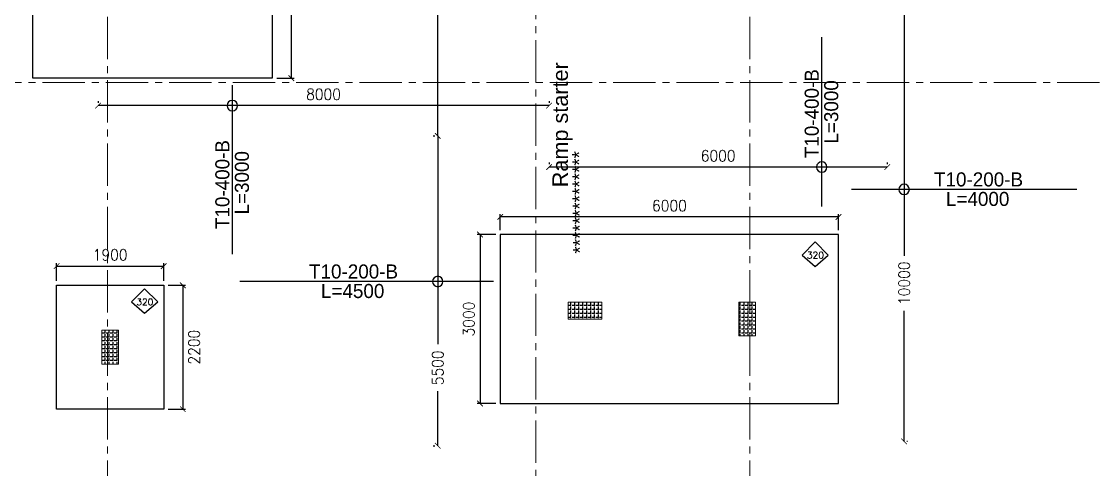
# Model space of a CAD drawing. Header units: millimetres. Extents: x -967280 to 3852, y 2833 to 1955156.
# Drawn here: x -633752 to -614681, y 480367 to 488318 of the extents above; entities that cross this region are included whole.
import ezdxf
from ezdxf.enums import TextEntityAlignment as Align

# ---------------------------------------------------------------- set-up
doc = ezdxf.new("R2010")
doc.units = ezdxf.units.MM
doc.header["$LTSCALE"] = 1000
doc.header["$PDMODE"] = 35
doc.header["$PDSIZE"] = 25
doc.linetypes.add('$0$DASHED2', pattern=[0.375, 0.25, -0.125])
doc.linetypes.add('Columns_Structural070816$0$CENTER2', pattern=[1.125, 0.75, -0.125, 0.125, -0.125])
for name, color, linetype in [('_N-DIM 3', 7, 'Continuous'), ('B05-FIRST FLOOR PLAN$0$STR_ROOF RFT$0$S-SYMB', 30, 'Continuous'), ('S - col hach', 1, 'Continuous'), ('S -Beams', 2, 'Continuous'), ('S-TEXT', 2, 'Continuous'), ('SLAB', 210, 'Continuous'), ('text', 3, 'Continuous')]:
    doc.layers.add(name, color=color, linetype=linetype)
for name, color, linetype, lineweight in [('S - column', 6, 'Continuous', 60), ('ST-000-AXIS', 9, 'Columns_Structural070816$0$CENTER2', 9), ('ST-203-SLAB-TXT', 7, 'Continuous', 30), ('ST-RFT-BOT', 2, '$0$DASHED2', 30)]:
    doc.layers.add(name, color=color, linetype=linetype, lineweight=lineweight)
doc.styles.add('ARAB', font='xarb.shx', dxfattribs={"width": 0.7, "height": 250})
doc.styles.add('B05-FIRST FLOOR PLAN$0$T25-100', font='STENCIL.shx', dxfattribs={"height": 250})
doc.styles.add('ROMANC', font='romanc.shx')
doc.styles.add('TUNELNO', font='romans.shx', dxfattribs={"width": 0.9})
doc.styles.add('XREF-ST-FRAMING 1ST FLOOR$0$STRECTURAL', font='arial.ttf')
doc.dimstyles.new('Copy(2) of DSEC', dxfattribs={"dimtxt": 200, "dimasz": 100, "dimexe": 50, "dimexo": 80, "dimgap": 100, "dimtad": 1, "dimdec": 0, "dimrnd": 5, "dimzin": 0, "dimdsep": 46, "dimtxsty": 'TUNELNO', "dimblk": 'ARCHTICK', "dimcen": 0.09, "dimclrd": 1, "dimclre": 1, "dimclrt": 3, "dimadec": 0, "dimazin": 0, "dimtfac": 0.78125, "dimtdec": 0, "dimtix": 1, "dimtmove": 2, "dimatfit": 3, "dimldrblk": 'ARCHTICK', "dimfxl": 1, "dimtolj": 1, "dimtzin": 0, "dimarcsym": 0})

# ---------------------------------------------------------------- blocks, each defined once
blk = doc.blocks.new('_ArchTick')
at = {"color": 0, "linetype": 'ByBlock', "const_width": 0.15}
blk.add_lwpolyline([(-0.5, -0.5), (0.5, 0.5)], dxfattribs=at)
blk = doc.blocks.new('*D1087')
at = {"layer": '_N-DIM 3', "color": 1, "linetype": 'Continuous', "lineweight": -2, "ltscale": 30, "transparency": 16777216}
for p, q in [((-618094, 490865), (-618094, 484162)), ((-618037, 490865), (-618044, 490865)), ((-618094, 480865), (-618094, 483182)), ((-618037, 480865), (-618044, 480865))]:
    blk.add_line(p, q, dxfattribs=at)
at = {"layer": 'Defpoints', "color": 0, "linetype": 'Continuous', "ltscale": 30, "transparency": 16777216}
for p in [(-618117, 490865), (-618117, 480865), (-618094, 480865)]:
    blk.add_point(p, dxfattribs=at)
at = {"layer": '_N-DIM 3', "color": 1, "linetype": 'Continuous', "lineweight": -2, "ltscale": 30, "transparency": 16777216, "xscale": 100, "yscale": 100, "zscale": 100}
for p, rotation in [((-618094, 490865), 90), ((-618094, 480865), 270)]:
    blk.add_blockref('_ArchTick', p, dxfattribs=dict(at, rotation=rotation))
at = {"layer": '_N-DIM 3', "color": 3, "linetype": 'Continuous', "ltscale": 30, "transparency": 16777216, "insert": (-618094, 483672), "char_height": 200, "attachment_point": 5, "rotation": 90, "style": 'TUNELNO'}
blk.add_mtext('\\A1;10000', dxfattribs=at)
blk = doc.blocks.new('*D1045')
at = {"layer": '_N-DIM 3', "color": 1, "linetype": 'Continuous', "lineweight": -2, "ltscale": 30, "transparency": 16777216}
for p, q in [((-626447, 493787), (-626418, 493787)), ((-626368, 493787), (-626368, 489950)), ((-626368, 486287), (-626368, 489116)), ((-626447, 486287), (-626418, 486287))]:
    blk.add_line(p, q, dxfattribs=at)
at = {"layer": 'Defpoints', "color": 0, "linetype": 'Continuous', "ltscale": 30, "transparency": 16777216}
for p in [(-626368, 493787), (-626367, 493787), (-626367, 486287)]:
    blk.add_point(p, dxfattribs=at)
at = {"layer": '_N-DIM 3', "color": 1, "linetype": 'Continuous', "lineweight": -2, "ltscale": 30, "transparency": 16777216, "xscale": 100, "yscale": 100, "zscale": 100}
for p, rotation in [((-626368, 493787), 90), ((-626368, 486287), 270)]:
    blk.add_blockref('_ArchTick', p, dxfattribs=dict(at, rotation=rotation))
at = {"layer": '_N-DIM 3', "color": 3, "linetype": 'Continuous', "ltscale": 30, "transparency": 16777216, "insert": (-626368, 489533), "char_height": 200, "attachment_point": 5, "rotation": 90, "style": 'TUNELNO'}
blk.add_mtext('\\A1;7500', dxfattribs=at)
blk = doc.blocks.new('A$C46269fcd new')
at = {"layer": 'S - col hach', "true_color": 0xcd6928}
h = blk.add_hatch(dxfattribs=at)
h.set_pattern_fill('ANGLE', color=32, scale=10, angle=90)
h.set_pattern_definition([(90, (-416898.87, -510339.72), (-69.85, 4e-15), [50.8, -19.05]), (180, (-416898.87, -510339.72), (-9e-15, -69.85), [50.8, -19.05])])
h.paths.add_polyline_path([(16774, -3900), (16774, -4200), (17374, -4200), (17374, -3900)])
h = blk.add_hatch(dxfattribs=at)
h.set_pattern_fill('ANGLE', color=32, scale=10, angle=90)
h.set_pattern_definition([(90, (-416898.87, -510339.72), (-69.85, 4e-15), [50.8, -19.05]), (180, (-416898.87, -510339.72), (-9e-15, -69.85), [50.8, -19.05])])
h.paths.add_polyline_path([(20100, -3900), (19800, -3900), (19800, -4500), (20100, -4500)])
h = blk.add_hatch(dxfattribs=at)
h.set_pattern_fill('ANGLE', color=32, scale=10, angle=90)
h.set_pattern_definition([(90, (-416848.87, -510339.72), (-69.85, 4e-15), [50.8, -19.05]), (180, (-416848.87, -510339.72), (-9e-15, -69.85), [50.8, -19.05])])
h.paths.add_polyline_path([(8800, -4400), (8500, -4400), (8500, -5000), (8800, -5000)])
at = {"layer": 'S - column', "lineweight": 15}
for points in [[(16774, -3900), (16774, -4200), (17374, -4200), (17374, -3900)], [(20100, -3900), (19800, -3900), (19800, -4500), (20100, -4500)], [(8800, -4400), (8500, -4400), (8500, -5000), (8800, -5000)]]:
    blk.add_lwpolyline(points, close=True, dxfattribs=at)
blk = doc.blocks.new('*D1418')
at = {"layer": '_N-DIM 3', "color": 1, "linetype": 'Continuous', "lineweight": -2, "ltscale": 30, "transparency": 16777216}
for p, q in [((-633129, 483717), (-633129, 484027)), ((-631229, 483717), (-631229, 484027)), ((-633129, 483977), (-631229, 483977))]:
    blk.add_line(p, q, dxfattribs=at)
at = {"layer": 'Defpoints', "color": 0, "linetype": 'Continuous', "ltscale": 30, "transparency": 16777216}
for p in [(-631229, 483977), (-633129, 483637), (-631229, 483637)]:
    blk.add_point(p, dxfattribs=at)
at = {"layer": '_N-DIM 3', "color": 1, "linetype": 'Continuous', "lineweight": -2, "ltscale": 30, "transparency": 16777216, "xscale": 100, "yscale": 100, "zscale": 100, "rotation": 180}
blk.add_blockref('_ArchTick', (-633129, 483977), dxfattribs=at)
at = {"layer": '_N-DIM 3', "color": 1, "linetype": 'Continuous', "lineweight": -2, "ltscale": 30, "transparency": 16777216, "xscale": 100, "yscale": 100, "zscale": 100}
blk.add_blockref('_ArchTick', (-631229, 483977), dxfattribs=at)
at = {"layer": '_N-DIM 3', "color": 3, "linetype": 'Continuous', "ltscale": 30, "transparency": 16777216, "insert": (-632179, 484177), "char_height": 200, "attachment_point": 5, "style": 'TUNELNO'}
blk.add_mtext('\\A1;1900', dxfattribs=at)
blk = doc.blocks.new('*D1419')
at = {"layer": '_N-DIM 3', "color": 1, "linetype": 'Continuous', "lineweight": -2, "ltscale": 30, "transparency": 16777216}
for p, q in [((-631149, 483637), (-630840, 483637)), ((-630890, 483637), (-630890, 481437)), ((-631149, 481437), (-630840, 481437))]:
    blk.add_line(p, q, dxfattribs=at)
at = {"layer": 'Defpoints', "color": 0, "linetype": 'Continuous', "ltscale": 30, "transparency": 16777216}
for p in [(-631229, 483637), (-631229, 481437), (-630890, 481437)]:
    blk.add_point(p, dxfattribs=at)
at = {"layer": '_N-DIM 3', "color": 1, "linetype": 'Continuous', "lineweight": -2, "ltscale": 30, "transparency": 16777216, "xscale": 100, "yscale": 100, "zscale": 100}
for p, rotation in [((-630890, 483637), 90), ((-630890, 481437), 270)]:
    blk.add_blockref('_ArchTick', p, dxfattribs=dict(at, rotation=rotation))
at = {"layer": '_N-DIM 3', "color": 3, "linetype": 'Continuous', "ltscale": 30, "transparency": 16777216, "insert": (-630690, 482537), "char_height": 200, "attachment_point": 5, "rotation": 90, "style": 'TUNELNO'}
blk.add_mtext('\\A1;2200', dxfattribs=at)
blk = doc.blocks.new('*D1442')
at = {"layer": '_N-DIM 3', "color": 1, "linetype": 'Continuous', "lineweight": -2, "ltscale": 30, "transparency": 16777216}
for p, q in [((-625258, 484617), (-625258, 484899)), ((-619258, 484849), (-625258, 484849)), ((-619258, 484617), (-619258, 484899))]:
    blk.add_line(p, q, dxfattribs=at)
at = {"layer": 'Defpoints', "color": 0, "linetype": 'Continuous', "ltscale": 30, "transparency": 16777216}
for p in [(-625258, 484849), (-625258, 484537), (-619258, 484537)]:
    blk.add_point(p, dxfattribs=at)
at = {"layer": '_N-DIM 3', "color": 1, "linetype": 'Continuous', "lineweight": -2, "ltscale": 30, "transparency": 16777216, "xscale": 100, "yscale": 100, "zscale": 100, "rotation": 180}
blk.add_blockref('_ArchTick', (-625258, 484849), dxfattribs=at)
at = {"layer": '_N-DIM 3', "color": 1, "linetype": 'Continuous', "lineweight": -2, "ltscale": 30, "transparency": 16777216, "xscale": 100, "yscale": 100, "zscale": 100}
blk.add_blockref('_ArchTick', (-619258, 484849), dxfattribs=at)
at = {"layer": '_N-DIM 3', "color": 3, "linetype": 'Continuous', "ltscale": 30, "transparency": 16777216, "insert": (-622258, 485049), "char_height": 200, "attachment_point": 5, "style": 'TUNELNO'}
blk.add_mtext('\\A1;6000', dxfattribs=at)
blk = doc.blocks.new('*D1443')
at = {"layer": '_N-DIM 3', "color": 1, "linetype": 'Continuous', "lineweight": -2, "ltscale": 30, "transparency": 16777216}
for p, q in [((-625338, 484537), (-625667, 484537)), ((-625617, 484537), (-625617, 481537)), ((-625338, 481537), (-625667, 481537))]:
    blk.add_line(p, q, dxfattribs=at)
at = {"layer": 'Defpoints', "color": 0, "linetype": 'Continuous', "ltscale": 30, "transparency": 16777216}
for p in [(-625258, 484537), (-625617, 481537), (-625258, 481537)]:
    blk.add_point(p, dxfattribs=at)
at = {"layer": '_N-DIM 3', "color": 1, "linetype": 'Continuous', "lineweight": -2, "ltscale": 30, "transparency": 16777216, "xscale": 100, "yscale": 100, "zscale": 100}
for p, rotation in [((-625617, 484537), 90), ((-625617, 481537), 270)]:
    blk.add_blockref('_ArchTick', p, dxfattribs=dict(at, rotation=rotation))
at = {"layer": '_N-DIM 3', "color": 3, "linetype": 'Continuous', "ltscale": 30, "transparency": 16777216, "insert": (-625817, 483037), "char_height": 200, "attachment_point": 5, "rotation": 90, "style": 'TUNELNO'}
blk.add_mtext('\\A1;3000', dxfattribs=at)
blk = doc.blocks.new('*D1126')
at = {"layer": '_N-DIM 3', "color": 1, "linetype": 'Continuous', "lineweight": -2, "ltscale": 30, "transparency": 16777216}
for p, q in [((-624393, 485815), (-624393, 485785)), ((-618393, 485735), (-624393, 485735)), ((-618393, 485815), (-618393, 485785))]:
    blk.add_line(p, q, dxfattribs=at)
at = {"layer": 'Defpoints', "color": 0, "linetype": 'Continuous', "ltscale": 30, "transparency": 16777216}
for p in [(-624393, 485735), (-624393, 485735), (-618393, 485735)]:
    blk.add_point(p, dxfattribs=at)
at = {"layer": '_N-DIM 3', "color": 1, "linetype": 'Continuous', "lineweight": -2, "ltscale": 30, "transparency": 16777216, "xscale": 100, "yscale": 100, "zscale": 100, "rotation": 180}
blk.add_blockref('_ArchTick', (-624393, 485735), dxfattribs=at)
at = {"layer": '_N-DIM 3', "color": 1, "linetype": 'Continuous', "lineweight": -2, "ltscale": 30, "transparency": 16777216, "xscale": 100, "yscale": 100, "zscale": 100}
blk.add_blockref('_ArchTick', (-618393, 485735), dxfattribs=at)
at = {"layer": '_N-DIM 3', "color": 3, "linetype": 'Continuous', "ltscale": 30, "transparency": 16777216, "insert": (-621393, 485935), "char_height": 200, "attachment_point": 5, "style": 'TUNELNO'}
blk.add_mtext('\\A1;6000', dxfattribs=at)
blk = doc.blocks.new('*D1127')
at = {"layer": '_N-DIM 3', "color": 1, "linetype": 'Continuous', "lineweight": -2, "ltscale": 30, "transparency": 16777216}
for p, q in [((-632393, 486905), (-632393, 486875)), ((-624393, 486905), (-624393, 486875)), ((-624393, 486825), (-632393, 486825))]:
    blk.add_line(p, q, dxfattribs=at)
at = {"layer": 'Defpoints', "color": 0, "linetype": 'Continuous', "ltscale": 30, "transparency": 16777216}
for p in [(-632393, 486825), (-632393, 486825), (-624393, 486825)]:
    blk.add_point(p, dxfattribs=at)
at = {"layer": '_N-DIM 3', "color": 1, "linetype": 'Continuous', "lineweight": -2, "ltscale": 30, "transparency": 16777216, "xscale": 100, "yscale": 100, "zscale": 100, "rotation": 180}
blk.add_blockref('_ArchTick', (-632393, 486825), dxfattribs=at)
at = {"layer": '_N-DIM 3', "color": 1, "linetype": 'Continuous', "lineweight": -2, "ltscale": 30, "transparency": 16777216, "xscale": 100, "yscale": 100, "zscale": 100}
blk.add_blockref('_ArchTick', (-624393, 486825), dxfattribs=at)
at = {"layer": '_N-DIM 3', "color": 3, "linetype": 'Continuous', "ltscale": 30, "transparency": 16777216, "insert": (-628393, 487025), "char_height": 200, "attachment_point": 5, "style": 'TUNELNO'}
blk.add_mtext('\\A1;8000', dxfattribs=at)
blk = doc.blocks.new('*D1130')
at = {"layer": '_N-DIM 3', "color": 1, "linetype": 'Continuous', "lineweight": -2, "ltscale": 30, "transparency": 16777216}
for p, q in [((-626447, 486287), (-626418, 486287)), ((-626368, 486287), (-626368, 482590)), ((-626368, 480788), (-626368, 481755)), ((-626447, 480788), (-626418, 480788))]:
    blk.add_line(p, q, dxfattribs=at)
at = {"layer": 'Defpoints', "color": 0, "linetype": 'Continuous', "ltscale": 30, "transparency": 16777216}
for p in [(-626368, 486287), (-626367, 486287), (-626367, 480788)]:
    blk.add_point(p, dxfattribs=at)
at = {"layer": '_N-DIM 3', "color": 1, "linetype": 'Continuous', "lineweight": -2, "ltscale": 30, "transparency": 16777216, "xscale": 100, "yscale": 100, "zscale": 100}
for p, rotation in [((-626368, 486287), 90), ((-626368, 480788), 270)]:
    blk.add_blockref('_ArchTick', p, dxfattribs=dict(at, rotation=rotation))
at = {"layer": '_N-DIM 3', "color": 3, "linetype": 'Continuous', "ltscale": 30, "transparency": 16777216, "insert": (-626368, 482172), "char_height": 200, "attachment_point": 5, "rotation": 90, "style": 'TUNELNO'}
blk.add_mtext('\\A1;5500', dxfattribs=at)
blk = doc.blocks.new('AXES-00')
at = {"layer": 'ST-000-AXIS'}
for p, q in [((525498.9, 750979.6), (525498.9, 695813.8)), ((533098.9, 695813.8), (533098.9, 750979.6)), ((536898.9, 750979.6), (536898.9, 695813.8)), ((575723.2, 710439.7), (505674.3, 710439.7))]:
    blk.add_line(p, q, dxfattribs=at)
blk = doc.blocks.new('*D1482')
at = {"layer": '_N-DIM 3', "color": 1, "linetype": 'Continuous', "lineweight": -2, "ltscale": 30, "transparency": 16777216}
for p, q in [((-629224, 490312), (-628915, 490312)), ((-628965, 490312), (-628965, 487312)), ((-629224, 487312), (-628915, 487312))]:
    blk.add_line(p, q, dxfattribs=at)
at = {"layer": 'Defpoints', "color": 0, "linetype": 'Continuous', "ltscale": 30, "transparency": 16777216}
for p in [(-629304, 490312), (-629304, 487312), (-628965, 487312)]:
    blk.add_point(p, dxfattribs=at)
at = {"layer": '_N-DIM 3', "color": 1, "linetype": 'Continuous', "lineweight": -2, "ltscale": 30, "transparency": 16777216, "xscale": 100, "yscale": 100, "zscale": 100}
for p, rotation in [((-628965, 490312), 90), ((-628965, 487312), 270)]:
    blk.add_blockref('_ArchTick', p, dxfattribs=dict(at, rotation=rotation))
at = {"layer": '_N-DIM 3', "color": 3, "linetype": 'Continuous', "ltscale": 30, "transparency": 16777216, "insert": (-628765, 489037), "char_height": 200, "attachment_point": 5, "rotation": 90, "style": 'TUNELNO'}
blk.add_mtext('\\A1;3000', dxfattribs=at)

msp = doc.modelspace()

# ---------------------------------------------------------------- linework, layer by layer
at = {"layer": 'B05-FIRST FLOOR PLAN$0$STR_ROOF RFT$0$S-SYMB', "extrusion": (0, 0, -1)}
for centre in [(630011.1, 486824.9), (619555.8, 485735.2), (618094.3, 485337.9), (626367.5, 483703.7)]:
    msp.add_circle(centre, 92.8, dxfattribs=at)
at = {"layer": 'S -Beams'}
msp.add_lwpolyline([(-625258, 481537.4), (-619258, 481537.4), (-619258, 484537.4), (-625258, 484537.4)], close=True, dxfattribs=at)
at = {"layer": 'S-TEXT', "color": 7, "true_color": 0xffffff}
for points in [[(-619671.8, 483970.2), (-619439.5, 484172.5), (-619671.8, 484404.8), (-619904.1, 484172.5)], [(-631567.2, 483138.9), (-631334.9, 483341.2), (-631567.2, 483573.5), (-631799.4, 483341.2)]]:
    msp.add_lwpolyline(points, close=True, dxfattribs=at)
at = {"layer": 'SLAB', "color": 2, "linetype": 'Continuous', "ltscale": 30}
for points in [[(-633553.7, 490312.4), (-629303.7, 490312.4), (-629303.7, 487312.4), (-633553.7, 487312.4)], [(-633128.7, 483637.4), (-631228.7, 483637.4), (-631228.7, 481437.4), (-633128.7, 481437.4)]]:
    msp.add_lwpolyline(points, close=True, dxfattribs=at)
at = {"layer": 'ST-RFT-BOT', "ltscale": 30}
for p, q in [((-619555.8, 485037.4), (-619555.8, 488037.4)), ((-630011.1, 484187.4), (-630011.1, 487187.4)), ((-615028.7, 485337.9), (-619028.7, 485337.9)), ((-625378.7, 483703.7), (-629878.7, 483703.7))]:
    msp.add_line(p, q, dxfattribs=at)

# ---------------------------------------------------------------- block references
at = {"layer": 'S - column', "color": 7, "true_color": 0xffffff}
msp.add_blockref('A$C46269fcd new', (-640828.7, 487237.4), dxfattribs=at)
at = {"layer": 'S -Beams'}
msp.add_blockref('AXES-00', (-1157727.6, -223202.4), dxfattribs=at)

# ---------------------------------------------------------------- texts
at = {"layer": 'S-TEXT', "color": 3, "char_height": 117.6, "attachment_point": 1, "style": 'ROMANC'}
for insert in [(-619819.7, 484230.1), (-631715, 483398.8)]:
    msp.add_mtext_dynamic_manual_height_columns('320', width=355714.721, gutter_width=588, heights=[-117.6], dxfattribs=dict(at, insert=insert))
at = {"layer": 'ST-203-SLAB-TXT', "style": 'XREF-ST-FRAMING 1ST FLOOR$0$STRECTURAL'}
msp.add_text('Ramp starter', height=275, rotation=90, dxfattribs=at).set_placement((-624195.4, 486485.6), align=Align.MIDDLE_CENTER)
at = {"layer": 'ST-203-SLAB-TXT', "style": 'B05-FIRST FLOOR PLAN$0$T25-100'}
for s, p in [('T10-400-B', (-619608.6, 485893.1)), ('L=3000', (-619262.2, 486151.7)), ('T10-400-B', (-630063.9, 484634.8)), ('L=3000', (-629717.5, 484893.4))]:
    msp.add_text(s, height=250, rotation=90, dxfattribs=at).set_placement(p)
for s, p in [('T10-200-B', (-617563.5, 485390.7)), ('L=4000', (-617352.1, 485044.3)), ('T10-200-B', (-628651, 483756.5)), ('L=4500', (-628439.6, 483410.1))]:
    msp.add_text(s, height=250, dxfattribs=at).set_placement(p)
at = {"layer": 'text', "ltscale": 30, "style": 'ARAB'}
msp.add_text('**************', height=250, rotation=90.4625, dxfattribs=at).set_placement((-623719.4, 484199.2, -37.6))

# ---------------------------------------------------------------- dimensions: what is measured, and where the dimension line sits
at = {"layer": '_N-DIM 3', "color": 6, "linetype": 'Continuous', "ltscale": 30}
for base, p1, p2, picture, middle in [((-626367.6, 493786.5), (-626367.4, 486287.4), (-626367.4, 493786.5), '*D1045', (-626367.6, 489533.3)), ((-618094.3, 480865.5), (-618117, 490865.5), (-618117, 480865.5), '*D1087', (-618094.3, 483671.7)), ((-628964.6, 487312.4), (-629303.7, 490312.4), (-629303.7, 487312.4), '*D1482', (-628764.6, 489037.4)), ((-626367.6, 486287.4), (-626367.4, 480788.2), (-626367.4, 486287.4), '*D1130', (-626367.6, 482172.4)), ((-630889.5, 481437.4), (-631228.7, 483637.4), (-631228.7, 481437.4), '*D1419', (-630689.5, 482537.4))]:
    dim = msp.add_linear_dim(base=base, p1=p1, p2=p2, angle=90, dimstyle='Copy(2) of DSEC', dxfattribs=at)
    dim.commit()
    dim.dimension.update_dxf_attribs({"geometry": picture, "text_midpoint": middle, "dimtype": 160})
for base, p1, p2, picture, middle in [((-632393.4, 486824.9), (-624393.4, 486824.9), (-632393.4, 486824.9), '*D1127', (-628393.4, 487024.9)), ((-624393.4, 485735.2), (-618393.4, 485735.2), (-624393.4, 485735.2), '*D1126', (-621393.4, 485935.2)), ((-625258, 484849.3), (-619258, 484537.4), (-625258, 484537.4), '*D1442', (-622258, 485049.3)), ((-631228.7, 483976.5), (-633128.7, 483637.4), (-631228.7, 483637.4), '*D1418', (-632178.7, 484176.5))]:
    dim = msp.add_linear_dim(base=base, p1=p1, p2=p2, dimstyle='Copy(2) of DSEC', dxfattribs=at)
    dim.commit()
    dim.dimension.update_dxf_attribs({"geometry": picture, "text_midpoint": middle})
dim = msp.add_linear_dim(base=(-625617.2, 481537.4), p1=(-625258, 484537.4), p2=(-625258, 481537.4), angle=90, dimstyle='Copy(2) of DSEC', dxfattribs=at)
dim.commit()
dim.dimension.update_dxf_attribs({"geometry": '*D1443', "text_midpoint": (-625817.2, 483037.4)})

doc.saveas('drawing.dxf')
